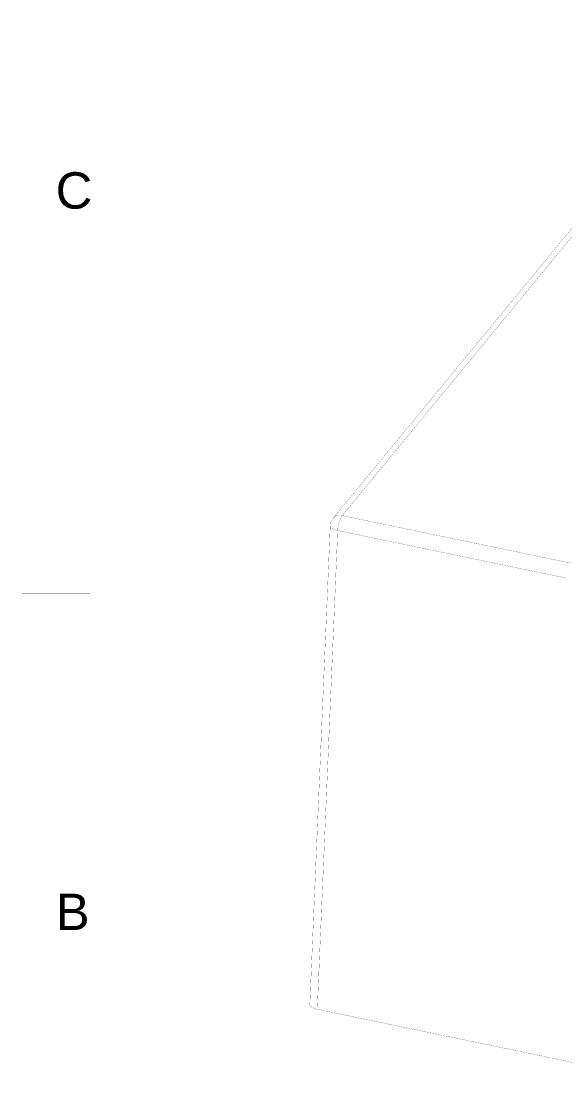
# Model space of a CAD drawing. Header units: inches. Extents: x 0 to 35.2, y -0.7 to 15.9.
# Drawn here: x 11.796 to 13.351, y 1.958 to 5.044 of the extents above; entities that cross this region are included whole.
import ezdxf

# ---------------------------------------------------------------- set-up
doc = ezdxf.new("R2010")
doc.units = ezdxf.units.IN
doc.header["$MEASUREMENT"] = 0
doc.layers.add('Dimensions', color=6, linetype='Continuous')
doc.styles.add('Arial', font='', dxfattribs={"height": 0.2})
doc.styles.get('Arial').set_extended_font_data('Arial')

msp = doc.modelspace()

# ---------------------------------------------------------------- linework, layer by layer
at = {"layer": 'Dimensions', "const_width": 0.0005}
for points in [[(11.9933, -0.5315), (11.9933, 15.6102)], [(12.6878, 3.6198), (13.6737, 4.817)], [(12.7143, 3.628), (13.7003, 4.8252)], [(12.7143, 3.628), (13.3671, 3.4922)], [(12.6218, 2.2287), (12.6803, 3.6004)], [(12.6431, 2.2134), (12.7016, 3.585)], [(12.6803, 3.6004), (12.6803, 3.5995)], [(12.6803, 3.5995), (12.6812, 3.5965)], [(12.6812, 3.5965), (12.6833, 3.5936)], [(12.6833, 3.5936), (12.6865, 3.5909)], [(12.6865, 3.5909), (12.6907, 3.5885)], [(12.6907, 3.5885), (12.6958, 3.5865)], [(12.6958, 3.5865), (12.7016, 3.585)], [(12.7016, 3.585), (13.3543, 3.4492)], [(11.7965, 3.4055), (11.9933, 3.4055)], [(12.6218, 2.2287), (12.6219, 2.2279)], [(12.6219, 2.2279), (12.6227, 2.2249)], [(12.6227, 2.2249), (12.6248, 2.222)], [(12.6248, 2.222), (12.628, 2.2193)], [(12.628, 2.2193), (12.6323, 2.2169)], [(12.6323, 2.2169), (12.6374, 2.2149)], [(12.6374, 2.2149), (12.6431, 2.2134)], [(12.6431, 2.2134), (13.4187, 2.052)]]:
    msp.add_lwpolyline(points, dxfattribs=at)
for points in [[(12.6803, 3.6004, -0.163007), (12.6878, 3.6198)], [(12.6878, 3.6198, -0.282901), (12.7143, 3.628)], [(12.7016, 3.585, -0.135237), (12.7143, 3.628)]]:
    msp.add_lwpolyline(points, format="xyb", dxfattribs=at)
at = {"layer": 'Dimensions', "const_width": 0.00025}
for points in [[(12.6876, 3.6198, 1), (12.6879, 3.6198, 1)], [(12.6876, 3.6198, 1), (12.6879, 3.6198, 1)], [(12.6876, 3.6198, 1), (12.6879, 3.6198, 1)], [(12.7142, 3.628, 1), (12.7145, 3.628, 1)], [(12.7142, 3.628, 1), (12.7145, 3.628, 1)], [(12.7142, 3.628, 1), (12.7145, 3.628, 1)], [(12.7142, 3.628, 1), (12.7145, 3.628, 1)], [(12.6802, 3.6004, 1), (12.6804, 3.6004, 1)], [(12.6802, 3.6004, 1), (12.6804, 3.6004, 1)], [(12.6802, 3.6004, 1), (12.6804, 3.6004, 1)], [(12.6802, 3.5995, 1), (12.6805, 3.5995, 1)], [(12.6802, 3.5995, 1), (12.6805, 3.5995, 1)], [(12.6811, 3.5965, 1), (12.6813, 3.5965, 1)], [(12.6811, 3.5965, 1), (12.6813, 3.5965, 1)], [(12.6831, 3.5936, 1), (12.6834, 3.5936, 1)], [(12.6831, 3.5936, 1), (12.6834, 3.5936, 1)], [(12.6864, 3.5909, 1), (12.6866, 3.5909, 1)], [(12.6864, 3.5909, 1), (12.6866, 3.5909, 1)], [(12.6906, 3.5885, 1), (12.6909, 3.5885, 1)], [(12.6906, 3.5885, 1), (12.6909, 3.5885, 1)], [(12.6957, 3.5865, 1), (12.696, 3.5865, 1)], [(12.6957, 3.5865, 1), (12.696, 3.5865, 1)], [(12.7015, 3.585, 1), (12.7017, 3.585, 1)], [(12.7015, 3.585, 1), (12.7017, 3.585, 1)], [(12.7015, 3.585, 1), (12.7017, 3.585, 1)], [(12.7015, 3.585, 1), (12.7017, 3.585, 1)], [(11.7963, 3.4055, 1), (11.7966, 3.4055, 1)], [(11.9932, 3.4055, 1), (11.9934, 3.4055, 1)], [(12.6217, 2.2287, 1), (12.622, 2.2287, 1)], [(12.6217, 2.2287, 1), (12.622, 2.2287, 1)], [(12.6217, 2.2279, 1), (12.622, 2.2279, 1)], [(12.6217, 2.2279, 1), (12.622, 2.2279, 1)], [(12.6226, 2.2249, 1), (12.6228, 2.2249, 1)], [(12.6226, 2.2249, 1), (12.6228, 2.2249, 1)], [(12.6247, 2.222, 1), (12.6249, 2.222, 1)], [(12.6247, 2.222, 1), (12.6249, 2.222, 1)], [(12.6279, 2.2193, 1), (12.6281, 2.2193, 1)], [(12.6279, 2.2193, 1), (12.6281, 2.2193, 1)], [(12.6321, 2.2169, 1), (12.6324, 2.2169, 1)], [(12.6321, 2.2169, 1), (12.6324, 2.2169, 1)], [(12.6372, 2.2149, 1), (12.6375, 2.2149, 1)], [(12.6372, 2.2149, 1), (12.6375, 2.2149, 1)], [(12.643, 2.2134, 1), (12.6433, 2.2134, 1)], [(12.643, 2.2134, 1), (12.6433, 2.2134, 1)], [(12.643, 2.2134, 1), (12.6433, 2.2134, 1)]]:
    msp.add_lwpolyline(points, format="xyb", close=True, dxfattribs=at)

# ---------------------------------------------------------------- texts
at = {"layer": 'Dimensions', "style": 'Arial'}
for s, p in [('C', (11.8938, 4.5074)), ('B', (11.8941, 2.4404))]:
    msp.add_text(s, height=0.1042, dxfattribs=at).set_placement(p)

doc.saveas('drawing.dxf')
